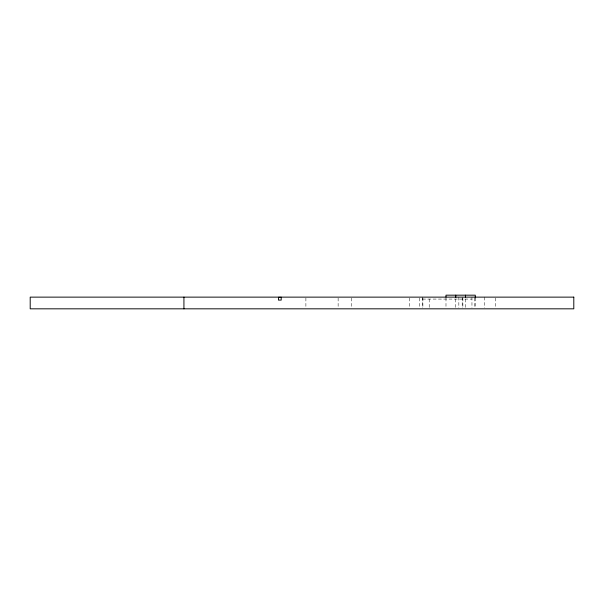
<?xml version="1.0" encoding="UTF-8"?>
<svg xmlns="http://www.w3.org/2000/svg" width="604" height="604" viewBox="0 0 604 604"><rect width="100%" height="100%" fill="white"/><g stroke="black" fill="none" stroke-linecap="round" stroke-linejoin="round"><path stroke-width="0.45" stroke-dasharray="3.02 2.27" d="M422.536 299.078L471.958 299.078M495.574 298.029L495.574 307.927M484.272 297.13L484.272 307.927M475.28 297.908L475.28 307.912M474.57 298.029L474.57 307.927M471.958 297.13L471.958 307.934M465.518 299.078L465.518 307.934M462.875 298.029L462.875 307.927M462.196 297.13L462.196 307.934M458.844 297.13L458.844 307.934M455.756 299.078L455.756 307.934M445.986 298.029L445.986 307.927M429.21 299.078L429.21 307.934M422.891 298.029L422.891 307.927M422.536 297.13L422.536 307.934M419.637 298.029L419.637 307.927M409.557 298.029L409.557 307.927M351.46 298.029L351.46 307.927M338.127 298.029L338.127 307.927M305.896 298.029L305.896 307.927"/><path stroke-width="0.91" d="M475.28 297.908L475.28 295.175L445.986 295.175L445.986 297.13M465.518 295.175L465.518 297.515M455.756 295.175L455.756 297.515M183.926 297.13L183.926 308.825M573.8 297.13L30.2 297.13L30.2 308.825L573.8 308.825L573.8 297.13M281.207 297.296L278.467 297.296L278.467 300.097L281.207 300.097L281.207 297.296"/></g></svg>
